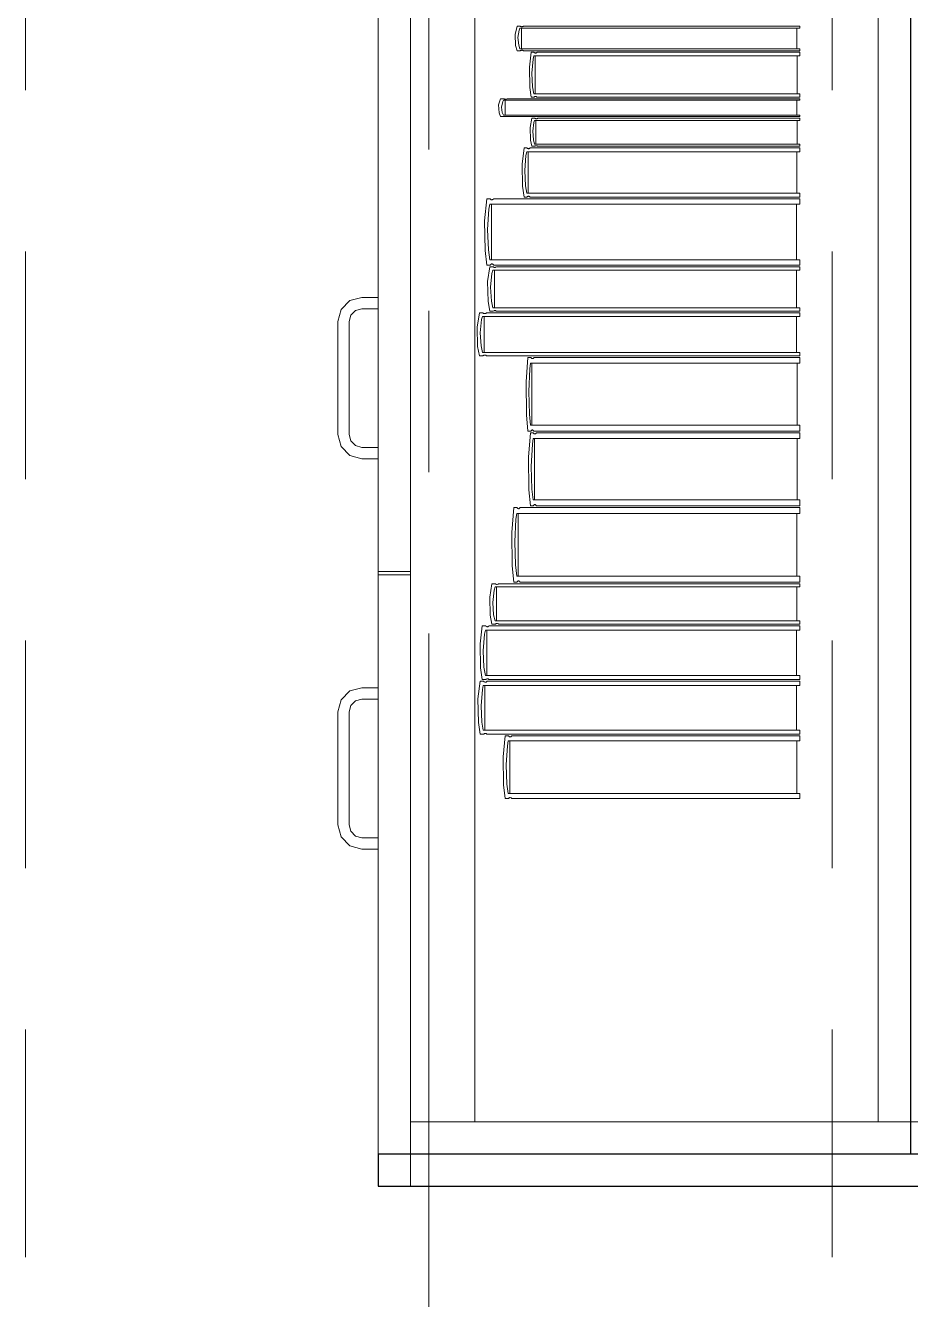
# Model space of a CAD drawing. Header units: inches. Extents: x -19 to 5698, y -728 to 92.
# Drawn here: x 293.57 to 294.119, y 12.737 to 13.527 of the extents above; entities that cross this region are included whole.
import ezdxf

# ---------------------------------------------------------------- set-up
doc = ezdxf.new("R2010")
doc.units = ezdxf.units.IN
doc.header["$MEASUREMENT"] = 0
doc.set_wipeout_variables(frame=1)
for name, pattern in [('Hidden Line', [0.195611, 0.141111, -0.0545]), ('Punto & Raya', [0.65, 0.5, -0.075, 0, -0.075]), ('Wipeout_Contour', [1, 0, -1])]:
    doc.linetypes.add(name, pattern=pattern)
for name, color, linetype in [('02 _ ARQ _ ALB _ Ejes Generales', 251, 'Continuous'), ('08 _ STR _ EXT _ 09 Vigas', 251, 'Continuous'), ('Interior - Mobiliario', 7, 'Continuous')]:
    doc.layers.add(name, color=color, linetype=linetype)

msp = doc.modelspace()

# ---------------------------------------------------------------- linework, layer by layer
at = {"layer": '08 _ STR _ EXT _ 09 Vigas', "color": 251, "linetype": 'Hidden Line', "lineweight": 13, "true_color": 0x636466}
msp.add_line((293.57005, 7.7), (293.57005, 16.9), dxfattribs=at)
at = {"layer": 'Interior - Mobiliario', "color": 175, "linetype": 'Continuous', "lineweight": 13}
for p, q in [((293.80862, 12.82729), (293.80862, 14.28729)), ((294.11862, 14.28729), (294.11862, 12.82729)), ((294.11862, 12.82729), (294.11862, 14.28729)), ((293.80862, 12.84729), (293.80862, 14.26729)), ((293.84862, 14.26729), (293.84862, 12.84729)), ((294.09862, 12.84729), (294.09862, 14.26729)), ((293.78862, 13.54729), (293.78862, 13.18829)), ((293.80862, 13.54729), (293.80862, 13.18829)), ((293.87362, 13.5213), (293.8748, 13.52635)), ((293.8748, 13.52635), (293.8767, 13.52635)), ((293.87603, 13.52399), (293.8753, 13.51935)), ((293.87655, 13.52514), (293.87603, 13.52399)), ((294.04996, 13.52514), (293.87655, 13.52514)), ((293.8767, 13.52635), (293.87685, 13.52627)), ((293.87685, 13.52627), (293.87707, 13.52618)), ((293.87707, 13.52618), (293.87732, 13.52612)), ((293.87732, 13.52612), (293.87757, 13.5261)), ((293.87743, 13.51243), (293.87743, 13.52514)), ((293.87757, 13.5261), (293.87783, 13.5261)), ((293.87783, 13.5261), (293.87809, 13.52613)), ((293.87809, 13.52613), (293.87833, 13.5262)), ((293.87833, 13.5262), (293.87855, 13.52629)), ((293.87855, 13.52629), (293.87864, 13.52635)), ((293.87864, 13.52635), (294.04996, 13.52635)), ((294.04821, 13.52514), (294.04821, 13.51243)), ((294.04996, 13.52635), (294.04996, 13.52514)), ((293.87384, 13.51454), (293.87362, 13.5213)), ((293.8748, 13.51122), (293.87384, 13.51454)), ((293.8753, 13.51935), (293.87575, 13.5147)), ((293.87575, 13.5147), (293.87655, 13.51243)), ((293.8767, 13.51122), (293.8748, 13.51122)), ((293.87655, 13.51243), (294.04996, 13.51243)), ((293.8768, 13.51128), (293.8767, 13.51122)), ((293.87702, 13.51137), (293.8768, 13.51128)), ((293.87726, 13.51144), (293.87702, 13.51137)), ((293.87752, 13.51147), (293.87726, 13.51144)), ((293.87778, 13.51147), (293.87752, 13.51147)), ((293.87803, 13.51145), (293.87778, 13.51147)), ((293.87827, 13.51139), (293.87803, 13.51145)), ((293.8785, 13.5113), (293.87827, 13.51139)), ((293.87864, 13.51122), (293.8785, 13.5113)), ((294.04996, 13.51122), (293.87864, 13.51122)), ((293.88237, 13.50092), (293.88348, 13.51022)), ((293.88348, 13.51022), (293.88529, 13.51022)), ((293.88466, 13.50588), (293.88396, 13.49733)), ((293.88515, 13.50799), (293.88466, 13.50588)), ((294.04996, 13.50799), (293.88515, 13.50799)), ((293.88529, 13.51022), (293.88543, 13.51007)), ((293.88543, 13.51007), (293.88565, 13.50991)), ((293.88565, 13.50991), (293.88588, 13.50981)), ((293.88588, 13.50981), (293.88612, 13.50976)), ((293.88598, 13.48457), (293.88598, 13.50799)), ((293.88612, 13.50976), (293.88637, 13.50976)), ((293.88637, 13.50976), (293.88661, 13.50983)), ((293.88661, 13.50983), (293.88684, 13.50994)), ((293.88684, 13.50994), (293.88704, 13.51011)), ((293.88704, 13.51011), (293.88714, 13.51022)), ((293.88714, 13.51022), (294.04996, 13.51022)), ((294.0483, 13.50799), (294.0483, 13.48457)), ((294.04996, 13.51243), (294.04996, 13.51122)), ((294.04996, 13.51022), (294.04996, 13.50799)), ((293.88257, 13.48846), (293.88237, 13.50092)), ((293.88396, 13.49733), (293.88438, 13.48875)), ((293.88348, 13.48234), (293.88257, 13.48846)), ((293.88529, 13.48234), (293.88348, 13.48234)), ((293.88438, 13.48875), (293.88515, 13.48457)), ((293.88515, 13.48457), (294.04996, 13.48457)), ((293.88539, 13.48245), (293.88529, 13.48234)), ((293.8856, 13.48262), (293.88539, 13.48245)), ((293.88583, 13.48274), (293.8856, 13.48262)), ((293.88607, 13.4828), (293.88583, 13.48274)), ((293.88631, 13.48281), (293.88607, 13.4828)), ((293.88655, 13.48276), (293.88631, 13.48281)), ((293.88679, 13.48265), (293.88655, 13.48276)), ((293.887, 13.48249), (293.88679, 13.48265)), ((293.88714, 13.48234), (293.887, 13.48249)), ((294.04996, 13.48234), (293.88714, 13.48234)), ((294.04996, 13.48457), (294.04996, 13.48234)), ((293.86332, 13.47767), (293.86456, 13.48134)), ((293.86355, 13.47274), (293.86332, 13.47767)), ((293.86456, 13.48134), (293.86658, 13.48134)), ((293.86587, 13.47963), (293.86509, 13.47625)), ((293.86509, 13.47625), (293.86556, 13.47286)), ((293.86642, 13.48046), (293.86587, 13.47963)), ((294.04996, 13.48046), (293.86642, 13.48046)), ((293.86658, 13.48134), (293.86673, 13.48128)), ((293.86673, 13.48128), (293.86697, 13.48122)), ((293.86697, 13.48122), (293.86723, 13.48118)), ((293.86723, 13.48118), (293.8675, 13.48116)), ((293.86734, 13.47121), (293.86734, 13.48046)), ((293.8675, 13.48116), (293.86777, 13.48116)), ((293.86777, 13.48116), (293.86804, 13.48119)), ((293.86804, 13.48119), (293.86829, 13.48123)), ((293.86829, 13.48123), (293.86853, 13.4813)), ((293.86853, 13.4813), (293.86863, 13.48134)), ((293.86863, 13.48134), (294.04996, 13.48134)), ((294.04811, 13.48046), (294.04811, 13.47121)), ((294.04996, 13.48134), (294.04996, 13.48046)), ((293.86456, 13.47033), (293.86355, 13.47274)), ((293.86658, 13.47033), (293.86456, 13.47033)), ((293.86556, 13.47286), (293.86642, 13.47121)), ((293.86642, 13.47121), (294.04996, 13.47121)), ((293.86668, 13.47037), (293.86658, 13.47033)), ((293.86692, 13.47044), (293.86668, 13.47037)), ((293.86717, 13.47048), (293.86692, 13.47044)), ((293.86744, 13.47051), (293.86717, 13.47048)), ((293.86771, 13.47051), (293.86744, 13.47051)), ((293.86798, 13.47049), (293.86771, 13.47051)), ((293.86824, 13.47045), (293.86798, 13.47049)), ((293.86848, 13.47039), (293.86824, 13.47045)), ((293.86863, 13.47033), (293.86848, 13.47039)), ((294.04996, 13.47033), (293.86863, 13.47033)), ((293.88283, 13.46354), (293.88395, 13.46933)), ((293.88395, 13.46933), (293.88575, 13.46933)), ((293.88511, 13.46662), (293.88442, 13.4613)), ((293.88561, 13.46794), (293.88511, 13.46662)), ((294.04996, 13.46794), (293.88561, 13.46794)), ((293.88575, 13.46933), (293.88589, 13.46924)), ((293.88589, 13.46924), (293.8861, 13.46914)), ((293.8861, 13.46914), (293.88633, 13.46907)), ((293.88633, 13.46907), (293.88658, 13.46904)), ((293.88644, 13.45336), (293.88644, 13.46794)), ((293.88658, 13.46904), (293.88682, 13.46904)), ((293.88682, 13.46904), (293.88706, 13.46908)), ((293.88706, 13.46908), (293.88729, 13.46916)), ((293.88729, 13.46916), (293.8875, 13.46926)), ((293.8875, 13.46926), (293.88759, 13.46933)), ((293.88759, 13.46933), (294.04996, 13.46933)), ((294.0483, 13.46794), (294.0483, 13.45336)), ((294.04996, 13.47121), (294.04996, 13.47033)), ((294.04996, 13.46933), (294.04996, 13.46794)), ((293.88304, 13.45577), (293.88283, 13.46354)), ((293.88442, 13.4613), (293.88484, 13.45596)), ((293.87793, 13.44079), (293.87907, 13.45097)), ((293.87907, 13.45097), (293.88093, 13.45097)), ((293.88093, 13.45097), (293.88107, 13.4508)), ((293.88107, 13.4508), (293.88129, 13.45063)), ((293.88129, 13.45063), (293.88153, 13.45051)), ((293.88153, 13.45051), (293.88178, 13.45046)), ((293.88178, 13.45046), (293.88203, 13.45046)), ((293.88203, 13.45046), (293.88228, 13.45053)), ((293.88228, 13.45053), (293.88251, 13.45066)), ((293.88251, 13.45066), (293.88273, 13.45085)), ((293.88273, 13.45085), (293.88282, 13.45097)), ((293.88282, 13.45097), (294.04996, 13.45097)), ((293.88395, 13.45197), (293.88304, 13.45577)), ((293.88575, 13.45197), (293.88395, 13.45197)), ((293.88484, 13.45596), (293.88561, 13.45336)), ((293.88561, 13.45336), (294.04996, 13.45336)), ((293.88584, 13.45203), (293.88575, 13.45197)), ((293.88605, 13.45214), (293.88584, 13.45203)), ((293.88628, 13.45221), (293.88605, 13.45214)), ((293.88652, 13.45225), (293.88628, 13.45221)), ((293.88677, 13.45226), (293.88652, 13.45225)), ((293.88701, 13.45223), (293.88677, 13.45226)), ((293.88724, 13.45216), (293.88701, 13.45223)), ((293.88745, 13.45206), (293.88724, 13.45216)), ((293.88759, 13.45197), (293.88745, 13.45206)), ((294.04996, 13.45197), (293.88759, 13.45197)), ((294.04996, 13.45336), (294.04996, 13.45197)), ((294.04996, 13.45097), (294.04996, 13.44853)), ((293.88028, 13.44621), (293.87956, 13.43686)), ((293.88078, 13.44853), (293.88028, 13.44621)), ((294.04996, 13.44853), (293.88078, 13.44853)), ((293.88164, 13.4229), (293.88164, 13.44853)), ((294.04826, 13.44853), (294.04826, 13.4229)), ((293.87814, 13.42715), (293.87793, 13.44079)), ((293.87956, 13.43686), (293.88, 13.42747)), ((293.87907, 13.42046), (293.87814, 13.42715)), ((293.88, 13.42747), (293.88078, 13.4229)), ((293.85466, 13.40574), (293.85597, 13.41946)), ((293.85597, 13.41946), (293.85807, 13.41946)), ((293.85807, 13.41946), (293.85823, 13.41924)), ((293.85823, 13.41924), (293.85848, 13.419)), ((293.85848, 13.419), (293.85876, 13.41885)), ((293.85876, 13.41885), (293.85904, 13.41877)), ((293.85932, 13.41878), (293.8596, 13.41887)), ((293.8596, 13.41887), (293.85987, 13.41905)), ((293.85987, 13.41905), (293.86012, 13.4193)), ((293.86012, 13.4193), (293.86022, 13.41946)), ((293.86022, 13.41946), (294.04996, 13.41946)), ((293.88093, 13.42046), (293.87907, 13.42046)), ((293.88078, 13.4229), (294.04996, 13.4229)), ((293.88103, 13.42058), (293.88093, 13.42046)), ((293.88124, 13.42076), (293.88103, 13.42058)), ((293.88148, 13.42089), (293.88124, 13.42076)), ((293.88172, 13.42096), (293.88148, 13.42089)), ((293.88198, 13.42097), (293.88172, 13.42096)), ((293.88222, 13.42091), (293.88198, 13.42097)), ((293.88246, 13.4208), (293.88222, 13.42091)), ((293.88268, 13.42062), (293.88246, 13.4208)), ((293.88282, 13.42046), (293.88268, 13.42062)), ((294.04996, 13.42046), (293.88282, 13.42046)), ((294.04996, 13.4229), (294.04996, 13.42046)), ((294.04996, 13.41946), (294.04996, 13.41617)), ((293.85733, 13.41305), (293.85652, 13.40044)), ((293.85791, 13.41617), (293.85733, 13.41305)), ((294.04996, 13.41617), (293.85791, 13.41617)), ((293.85888, 13.38161), (293.85888, 13.41617)), ((293.85904, 13.41877), (293.85932, 13.41878)), ((294.04802, 13.41617), (294.04802, 13.38161)), ((293.8549, 13.38735), (293.85466, 13.40574)), ((293.85652, 13.40044), (293.85701, 13.38777)), ((293.85597, 13.37832), (293.8549, 13.38735)), ((293.85701, 13.38777), (293.85791, 13.38161)), ((293.85791, 13.38161), (294.04996, 13.38161)), ((294.04996, 13.38161), (294.04996, 13.37832)), ((293.85807, 13.37832), (293.85597, 13.37832)), ((293.85652, 13.3681), (293.85781, 13.37732)), ((293.85781, 13.37732), (293.8599, 13.37732)), ((293.85818, 13.37848), (293.85807, 13.37832)), ((293.85843, 13.37873), (293.85818, 13.37848)), ((293.85916, 13.37301), (293.85836, 13.36453)), ((293.85869, 13.37891), (293.85843, 13.37873)), ((293.85897, 13.379), (293.85869, 13.37891)), ((293.85926, 13.37901), (293.85897, 13.379)), ((293.85973, 13.37511), (293.85916, 13.37301)), ((293.85954, 13.37894), (293.85926, 13.37901)), ((293.85981, 13.37878), (293.85954, 13.37894)), ((294.04996, 13.37511), (293.85973, 13.37511)), ((293.86006, 13.37854), (293.85981, 13.37878)), ((293.8599, 13.37732), (293.86005, 13.37718)), ((293.86005, 13.37718), (293.8603, 13.37702)), ((293.86022, 13.37832), (293.86006, 13.37854)), ((294.04996, 13.37832), (293.86022, 13.37832)), ((293.8603, 13.37702), (293.86057, 13.37691)), ((293.86057, 13.37691), (293.86085, 13.37686)), ((293.86069, 13.35187), (293.86069, 13.37511)), ((293.86085, 13.37686), (293.86113, 13.37687)), ((293.86113, 13.37687), (293.86141, 13.37693)), ((293.86141, 13.37693), (293.86168, 13.37705)), ((293.86168, 13.37705), (293.86192, 13.37722)), ((293.86192, 13.37722), (293.86202, 13.37732)), ((293.86202, 13.37732), (294.04996, 13.37732)), ((294.04804, 13.37511), (294.04804, 13.35187)), ((294.04996, 13.37732), (294.04996, 13.37511)), ((293.85676, 13.35572), (293.85652, 13.3681)), ((293.85836, 13.36453), (293.85885, 13.35601)), ((293.76563, 13.35079), (293.77112, 13.35628)), ((293.77112, 13.35628), (293.77862, 13.35829)), ((293.77862, 13.35829), (293.78862, 13.35829)), ((293.78862, 13.35829), (293.78862, 13.35129)), ((293.85781, 13.34965), (293.85676, 13.35572)), ((293.85885, 13.35601), (293.85973, 13.35187)), ((293.76362, 13.34329), (293.76563, 13.35079)), ((293.77462, 13.35022), (293.77169, 13.34729)), ((293.77862, 13.35129), (293.77462, 13.35022)), ((293.78862, 13.35129), (293.77862, 13.35129)), ((293.85006, 13.33979), (293.85139, 13.34865)), ((293.85139, 13.34865), (293.85355, 13.34865)), ((293.85355, 13.34865), (293.85371, 13.34851)), ((293.85371, 13.34851), (293.85397, 13.34836)), ((293.85397, 13.34836), (293.85425, 13.34826)), ((293.85425, 13.34826), (293.85453, 13.34821)), ((293.85453, 13.34821), (293.85483, 13.34822)), ((293.85483, 13.34822), (293.85511, 13.34828)), ((293.85511, 13.34828), (293.85539, 13.34839)), ((293.85539, 13.34839), (293.85564, 13.34855)), ((293.85564, 13.34855), (293.85575, 13.34865)), ((293.85575, 13.34865), (294.04996, 13.34865)), ((293.8599, 13.34965), (293.85781, 13.34965)), ((293.85973, 13.35187), (294.04996, 13.35187)), ((293.86, 13.34976), (293.8599, 13.34965)), ((293.86025, 13.34993), (293.86, 13.34976)), ((293.86051, 13.35005), (293.86025, 13.34993)), ((293.86079, 13.35011), (293.86051, 13.35005)), ((293.86107, 13.35012), (293.86079, 13.35011)), ((293.86135, 13.35007), (293.86107, 13.35012)), ((293.86162, 13.34996), (293.86135, 13.35007)), ((293.86187, 13.3498), (293.86162, 13.34996)), ((293.86202, 13.34965), (293.86187, 13.3498)), ((294.04996, 13.34965), (293.86202, 13.34965)), ((294.04996, 13.35187), (294.04996, 13.34965)), ((294.04996, 13.34865), (294.04996, 13.34653)), ((293.76362, 13.27329), (293.76362, 13.34329)), ((293.77169, 13.34729), (293.77062, 13.34329)), ((293.77062, 13.34329), (293.77062, 13.27329)), ((293.85279, 13.34451), (293.85196, 13.33637)), ((293.85338, 13.34653), (293.85279, 13.34451)), ((294.04996, 13.34653), (293.85338, 13.34653)), ((293.85437, 13.32421), (293.85437, 13.34653)), ((294.04798, 13.34653), (294.04798, 13.32421)), ((293.8503, 13.32791), (293.85006, 13.33979)), ((293.85196, 13.33637), (293.85246, 13.32819)), ((293.85139, 13.32208), (293.8503, 13.32791)), ((293.85246, 13.32819), (293.85338, 13.32421)), ((293.85338, 13.32421), (294.04996, 13.32421)), ((294.04996, 13.32421), (294.04996, 13.32208)), ((293.85355, 13.32208), (293.85139, 13.32208)), ((293.85366, 13.32219), (293.85355, 13.32208)), ((293.85391, 13.32235), (293.85366, 13.32219)), ((293.85418, 13.32246), (293.85391, 13.32235)), ((293.85447, 13.32252), (293.85418, 13.32246)), ((293.85476, 13.32253), (293.85447, 13.32252)), ((293.85505, 13.32248), (293.85476, 13.32253)), ((293.85533, 13.32238), (293.85505, 13.32248)), ((293.85558, 13.32223), (293.85533, 13.32238)), ((293.85575, 13.32208), (293.85558, 13.32223)), ((294.04996, 13.32208), (293.85575, 13.32208)), ((293.88034, 13.30584), (293.88147, 13.32108)), ((293.88147, 13.32108), (293.88331, 13.32108)), ((293.88316, 13.31743), (293.88266, 13.31396)), ((294.04996, 13.31743), (293.88316, 13.31743)), ((293.88331, 13.32108), (293.88344, 13.32084)), ((293.88344, 13.32084), (293.88366, 13.32058)), ((293.88366, 13.32058), (293.8839, 13.3204)), ((293.8839, 13.3204), (293.88414, 13.32032)), ((293.884, 13.27902), (293.884, 13.31743)), ((293.88414, 13.32032), (293.88439, 13.32033)), ((293.88439, 13.32033), (293.88463, 13.32044)), ((293.88463, 13.32044), (293.88487, 13.32063)), ((293.88487, 13.32063), (293.88508, 13.32091)), ((293.88508, 13.32091), (293.88517, 13.32108)), ((293.88517, 13.32108), (294.04996, 13.32108)), ((294.04828, 13.31743), (294.04828, 13.27902)), ((294.04996, 13.32108), (294.04996, 13.31743)), ((293.88266, 13.31396), (293.88196, 13.29994)), ((293.88055, 13.28539), (293.88034, 13.30584)), ((293.88196, 13.29994), (293.88238, 13.28586)), ((293.88147, 13.27536), (293.88055, 13.28539)), ((293.88238, 13.28586), (293.88316, 13.27902)), ((293.88316, 13.27902), (294.04996, 13.27902)), ((294.04996, 13.27902), (294.04996, 13.27536)), ((293.76563, 13.26579), (293.76362, 13.27329)), ((293.77062, 13.27329), (293.77169, 13.26929)), ((293.77169, 13.26929), (293.77462, 13.26637)), ((293.88331, 13.27536), (293.88147, 13.27536)), ((293.88192, 13.25926), (293.88304, 13.27436)), ((293.88304, 13.27436), (293.88486, 13.27436)), ((293.8834, 13.27553), (293.88331, 13.27536)), ((293.88361, 13.27581), (293.8834, 13.27553)), ((293.88384, 13.27601), (293.88361, 13.27581)), ((293.88409, 13.27611), (293.88384, 13.27601)), ((293.88434, 13.27612), (293.88409, 13.27611)), ((293.88471, 13.27073), (293.88422, 13.2673)), ((293.88458, 13.27604), (293.88434, 13.27612)), ((293.88482, 13.27586), (293.88458, 13.27604)), ((294.04996, 13.27073), (293.88471, 13.27073)), ((293.88503, 13.2756), (293.88482, 13.27586)), ((293.88486, 13.27436), (293.88499, 13.27411)), ((293.88499, 13.27411), (293.88521, 13.27386)), ((293.88517, 13.27536), (293.88503, 13.2756)), ((294.04996, 13.27536), (293.88517, 13.27536)), ((293.88521, 13.27386), (293.88544, 13.27368)), ((293.88544, 13.27368), (293.88569, 13.2736)), ((293.88555, 13.2327), (293.88555, 13.27073)), ((293.88569, 13.2736), (293.88593, 13.27361)), ((293.88593, 13.27361), (293.88617, 13.27371)), ((293.88617, 13.27371), (293.8864, 13.27391)), ((293.8864, 13.27391), (293.88661, 13.27418)), ((293.88661, 13.27418), (293.88671, 13.27436)), ((293.88671, 13.27436), (294.04996, 13.27436)), ((294.0483, 13.27073), (294.0483, 13.2327)), ((294.04996, 13.27436), (294.04996, 13.27073)), ((293.77112, 13.2603), (293.76563, 13.26579)), ((293.77462, 13.26637), (293.77862, 13.26529)), ((293.77862, 13.26529), (293.78862, 13.26529)), ((293.78862, 13.26529), (293.78862, 13.25829)), ((293.88422, 13.2673), (293.88352, 13.25342)), ((293.77862, 13.25829), (293.77112, 13.2603)), ((293.78862, 13.25829), (293.77862, 13.25829)), ((293.88213, 13.239), (293.88192, 13.25926)), ((293.88352, 13.25342), (293.88395, 13.23948)), ((293.88304, 13.22907), (293.88213, 13.239)), ((293.88395, 13.23948), (293.88471, 13.2327)), ((293.88471, 13.2327), (294.04996, 13.2327)), ((293.88516, 13.22952), (293.88495, 13.22925)), ((293.88539, 13.22972), (293.88516, 13.22952)), ((293.88563, 13.22982), (293.88539, 13.22972)), ((293.88588, 13.22983), (293.88563, 13.22982)), ((293.88612, 13.22975), (293.88588, 13.22983)), ((293.88635, 13.22957), (293.88612, 13.22975)), ((293.88657, 13.22932), (293.88635, 13.22957)), ((293.88671, 13.22907), (293.88657, 13.22932)), ((294.04996, 13.2327), (294.04996, 13.22907)), ((293.87158, 13.21263), (293.87277, 13.22807)), ((293.87277, 13.22807), (293.8747, 13.22807)), ((293.87454, 13.22437), (293.87402, 13.22086)), ((294.04996, 13.22437), (293.87454, 13.22437)), ((293.8747, 13.22807), (293.87484, 13.22782)), ((293.87484, 13.22782), (293.87507, 13.22756)), ((293.87507, 13.22756), (293.87532, 13.22738)), ((293.87532, 13.22738), (293.87558, 13.2273)), ((293.87543, 13.18547), (293.87543, 13.22437)), ((293.87558, 13.2273), (293.87584, 13.22731)), ((293.87584, 13.22731), (293.87609, 13.22742)), ((293.87609, 13.22742), (293.87634, 13.22761)), ((293.87634, 13.22761), (293.87656, 13.22789)), ((293.87656, 13.22789), (293.87666, 13.22807)), ((293.87666, 13.22807), (294.04996, 13.22807)), ((293.88486, 13.22907), (293.88304, 13.22907)), ((293.88495, 13.22925), (293.88486, 13.22907)), ((294.04996, 13.22907), (293.88671, 13.22907)), ((294.04819, 13.22437), (294.04819, 13.18547)), ((294.04996, 13.22807), (294.04996, 13.22437)), ((293.87402, 13.22086), (293.87328, 13.20666)), ((293.8718, 13.19192), (293.87158, 13.21263)), ((293.87328, 13.20666), (293.87373, 13.1924)), ((293.87277, 13.18176), (293.8718, 13.19192)), ((293.87373, 13.1924), (293.87454, 13.18547)), ((293.78862, 13.18829), (293.80862, 13.18829)), ((293.78862, 13.18629), (293.80862, 13.18629)), ((293.87454, 13.18547), (294.04996, 13.18547)), ((293.8748, 13.18194), (293.8747, 13.18176)), ((293.87502, 13.18223), (293.8748, 13.18194)), ((293.87526, 13.18242), (293.87502, 13.18223)), ((293.87552, 13.18253), (293.87526, 13.18242)), ((293.87578, 13.18254), (293.87552, 13.18253)), ((293.87604, 13.18245), (293.87578, 13.18254)), ((293.87629, 13.18228), (293.87604, 13.18245)), ((293.87651, 13.18201), (293.87629, 13.18228)), ((293.87666, 13.18176), (293.87651, 13.18201)), ((294.04996, 13.18547), (294.04996, 13.18176)), ((293.85793, 13.17241), (293.85921, 13.18076)), ((293.85921, 13.18076), (293.86128, 13.18076)), ((293.86055, 13.17686), (293.85975, 13.16918)), ((293.86111, 13.17876), (293.86055, 13.17686)), ((294.04996, 13.17876), (293.86111, 13.17876)), ((293.86128, 13.18076), (293.86144, 13.18063)), ((293.86144, 13.18063), (293.86168, 13.18049)), ((293.86168, 13.18049), (293.86195, 13.18039)), ((293.86195, 13.18039), (293.86223, 13.18035)), ((293.86207, 13.15771), (293.86207, 13.17876)), ((293.86223, 13.18035), (293.86251, 13.18035)), ((293.86251, 13.18035), (293.86278, 13.18041)), ((293.86278, 13.18041), (293.86305, 13.18051)), ((293.86305, 13.18051), (293.86329, 13.18067)), ((293.86329, 13.18067), (293.86339, 13.18076)), ((293.86339, 13.18076), (294.04996, 13.18076)), ((293.8747, 13.18176), (293.87277, 13.18176)), ((294.04996, 13.18176), (293.87666, 13.18176)), ((294.04806, 13.17876), (294.04806, 13.15771)), ((294.04996, 13.18076), (294.04996, 13.17876)), ((293.85816, 13.1612), (293.85793, 13.17241)), ((293.85975, 13.16918), (293.86024, 13.16146)), ((293.85921, 13.15571), (293.85816, 13.1612)), ((293.86024, 13.16146), (293.86111, 13.15771)), ((293.85184, 13.14357), (293.85316, 13.15471)), ((293.85316, 13.15471), (293.8553, 13.15471)), ((293.85513, 13.15203), (293.85455, 13.1495)), ((294.04996, 13.15203), (293.85513, 13.15203)), ((293.8553, 13.15471), (293.85546, 13.15453)), ((293.85546, 13.15453), (293.85572, 13.15434)), ((293.85572, 13.15434), (293.85599, 13.15421)), ((293.85599, 13.15421), (293.85628, 13.15415)), ((293.85611, 13.12398), (293.85611, 13.15203)), ((293.85628, 13.15415), (293.85657, 13.15415)), ((293.85657, 13.15415), (293.85685, 13.15423)), ((293.85685, 13.15423), (293.85712, 13.15437)), ((293.85712, 13.15437), (293.85737, 13.15458)), ((293.85737, 13.15458), (293.85748, 13.15471)), ((293.85748, 13.15471), (294.04996, 13.15471)), ((293.86128, 13.15571), (293.85921, 13.15571)), ((293.86111, 13.15771), (294.04996, 13.15771)), ((293.86139, 13.1558), (293.86128, 13.15571)), ((293.86163, 13.15595), (293.86139, 13.1558)), ((293.86189, 13.15606), (293.86163, 13.15595)), ((293.86216, 13.15612), (293.86189, 13.15606)), ((293.86245, 13.15612), (293.86216, 13.15612)), ((293.86272, 13.15608), (293.86245, 13.15612)), ((293.86299, 13.15598), (293.86272, 13.15608)), ((293.86324, 13.15584), (293.86299, 13.15598)), ((293.86339, 13.15571), (293.86324, 13.15584)), ((294.04996, 13.15571), (293.86339, 13.15571)), ((294.048, 13.15203), (294.048, 13.12398)), ((294.04996, 13.15771), (294.04996, 13.15571)), ((294.04996, 13.15471), (294.04996, 13.15203)), ((293.85209, 13.12863), (293.85184, 13.14357)), ((293.85455, 13.1495), (293.85373, 13.13926)), ((293.85373, 13.13926), (293.85423, 13.12898)), ((293.85316, 13.12131), (293.85209, 13.12863)), ((293.85423, 13.12898), (293.85513, 13.12398)), ((293.85052, 13.10935), (293.85185, 13.12031)), ((293.85185, 13.12031), (293.85401, 13.12031)), ((293.8553, 13.12131), (293.85316, 13.12131)), ((293.85401, 13.12031), (293.85417, 13.12013)), ((293.85417, 13.12013), (293.85443, 13.11995)), ((293.85443, 13.11995), (293.8547, 13.11982)), ((293.8547, 13.11982), (293.85499, 13.11976)), ((293.85499, 13.11976), (293.85528, 13.11977)), ((293.85513, 13.12398), (294.04996, 13.12398)), ((293.85528, 13.11977), (293.85557, 13.11984)), ((293.85541, 13.12144), (293.8553, 13.12131)), ((293.85566, 13.12164), (293.85541, 13.12144)), ((293.85557, 13.11984), (293.85584, 13.11998)), ((293.85593, 13.12178), (293.85566, 13.12164)), ((293.85584, 13.11998), (293.85609, 13.12018)), ((293.85622, 13.12186), (293.85593, 13.12178)), ((293.85609, 13.12018), (293.8562, 13.12031)), ((293.8562, 13.12031), (294.04996, 13.12031)), ((293.85651, 13.12187), (293.85622, 13.12186)), ((293.85679, 13.12181), (293.85651, 13.12187)), ((293.85707, 13.12168), (293.85679, 13.12181)), ((293.85732, 13.12149), (293.85707, 13.12168)), ((293.85748, 13.12131), (293.85732, 13.12149)), ((294.04996, 13.12131), (293.85748, 13.12131)), ((294.04996, 13.12398), (294.04996, 13.12131)), ((294.04996, 13.12031), (294.04996, 13.11768)), ((293.77112, 13.11428), (293.76563, 13.10879)), ((293.77862, 13.11629), (293.77112, 13.11428)), ((293.78862, 13.11629), (293.77862, 13.11629)), ((293.78862, 13.10929), (293.78862, 13.11629)), ((293.85325, 13.11519), (293.85242, 13.10511)), ((293.85383, 13.11768), (293.85325, 13.11519)), ((294.04996, 13.11768), (293.85383, 13.11768)), ((293.85482, 13.09007), (293.85482, 13.11768)), ((294.04798, 13.11768), (294.04798, 13.09007)), ((293.76563, 13.10879), (293.76362, 13.10129)), ((293.77062, 13.10129), (293.77169, 13.10529)), ((293.77169, 13.10529), (293.77462, 13.10822)), ((293.77462, 13.10822), (293.77862, 13.10929)), ((293.77862, 13.10929), (293.78862, 13.10929)), ((293.85077, 13.09465), (293.85052, 13.10935)), ((293.85242, 13.10511), (293.85292, 13.09499)), ((293.76362, 13.10129), (293.76362, 13.03129)), ((293.77062, 13.03129), (293.77062, 13.10129)), ((293.85292, 13.09499), (293.85383, 13.09007)), ((293.85185, 13.08744), (293.85077, 13.09465)), ((293.85401, 13.08744), (293.85185, 13.08744)), ((293.85383, 13.09007), (294.04996, 13.09007)), ((293.85412, 13.08757), (293.85401, 13.08744)), ((293.85437, 13.08777), (293.85412, 13.08757)), ((293.85464, 13.08791), (293.85437, 13.08777)), ((293.85493, 13.08798), (293.85464, 13.08791)), ((293.85522, 13.08799), (293.85493, 13.08798)), ((293.85551, 13.08793), (293.85522, 13.08799)), ((293.85578, 13.0878), (293.85551, 13.08793)), ((293.85604, 13.08762), (293.85578, 13.0878)), ((293.8562, 13.08744), (293.85604, 13.08762)), ((294.04996, 13.08744), (293.8562, 13.08744)), ((294.04996, 13.09007), (294.04996, 13.08744)), ((293.86621, 13.07348), (293.86743, 13.08644)), ((293.86743, 13.08644), (293.86942, 13.08644)), ((293.86872, 13.08038), (293.86796, 13.06846)), ((293.86926, 13.08333), (293.86872, 13.08038)), ((294.04996, 13.08333), (293.86926, 13.08333)), ((293.86942, 13.08644), (293.86957, 13.08623)), ((293.86957, 13.08623), (293.8698, 13.08601)), ((293.8698, 13.08601), (293.87006, 13.08586)), ((293.87006, 13.08586), (293.87032, 13.08579)), ((293.87017, 13.05068), (293.87017, 13.08333)), ((293.87032, 13.08579), (293.87059, 13.0858)), ((293.87059, 13.0858), (293.87086, 13.08589)), ((293.87086, 13.08589), (293.87111, 13.08605)), ((293.87111, 13.08605), (293.87134, 13.08629)), ((293.87134, 13.08629), (293.87144, 13.08644)), ((293.87144, 13.08644), (294.04996, 13.08644)), ((294.04814, 13.08333), (294.04814, 13.05068)), ((294.04996, 13.08644), (294.04996, 13.08333)), ((293.86644, 13.05609), (293.86621, 13.07348)), ((293.86796, 13.06846), (293.86842, 13.0565)), ((293.86743, 13.04757), (293.86644, 13.05609)), ((293.86842, 13.0565), (293.86926, 13.05068)), ((293.86926, 13.05068), (294.04996, 13.05068)), ((293.86952, 13.04772), (293.86942, 13.04757)), ((293.86975, 13.04796), (293.86952, 13.04772)), ((293.87, 13.04812), (293.86975, 13.04796)), ((293.87026, 13.04821), (293.87, 13.04812)), ((293.87053, 13.04822), (293.87026, 13.04821)), ((293.8708, 13.04815), (293.87053, 13.04822)), ((293.87105, 13.048), (293.8708, 13.04815)), ((293.87129, 13.04778), (293.87105, 13.048)), ((293.87144, 13.04757), (293.87129, 13.04778)), ((294.04996, 13.05068), (294.04996, 13.04757)), ((293.86942, 13.04757), (293.86743, 13.04757)), ((294.04996, 13.04757), (293.87144, 13.04757)), ((293.76362, 13.03129), (293.76563, 13.02379)), ((293.77169, 13.02729), (293.77062, 13.03129)), ((293.77462, 13.02437), (293.77169, 13.02729)), ((293.77862, 13.02329), (293.77462, 13.02437)), ((293.76563, 13.02379), (293.77112, 13.0183)), ((293.77112, 13.0183), (293.77862, 13.01629)), ((293.78862, 13.02329), (293.77862, 13.02329)), ((293.77862, 13.01629), (293.78862, 13.01629)), ((293.78862, 13.01629), (293.78862, 13.02329)), ((293.84862, 12.84729), (293.80862, 12.84729)), ((294.09862, 12.84729), (293.84862, 12.84729)), ((294.13862, 12.84729), (294.09862, 12.84729)), ((294.11862, 12.82729), (293.80862, 12.82729)), ((294.13862, 12.82729), (294.11862, 12.82729))]:
    msp.add_line(p, q, dxfattribs=at)
at = {"layer": 'Interior - Mobiliario', "color": 175, "linetype": 'Continuous', "lineweight": 30}
for p, q in [((294.11862, 14.28729), (294.11862, 12.82729)), ((294.11862, 12.82729), (294.13862, 12.82729))]:
    msp.add_line(p, q, dxfattribs=at)

# ---------------------------------------------------------------- next in the draw order: wipeouts: each hides what was drawn before it
at = {"color": 254, "linetype": 'Wipeout_Contour', "lineweight": 0, "ltscale": 9714.698025}
msp.add_wipeout([(293.78862, 12.80729), (294.13862, 12.80729), (294.13862, 12.82729), (293.78862, 12.82729)], dxfattribs=at).dxf.layer = 'Interior - Mobiliario'

# ---------------------------------------------------------------- next in the draw order: linework, layer by layer
at = {"layer": '02 _ ARQ _ ALB _ Ejes Generales', "color": 251, "linetype": 'Punto & Raya', "lineweight": 13, "true_color": 0x636466}
msp.add_line((293.82005, 3.05001), (293.82005, 44.9), dxfattribs=at)
at = {"layer": '08 _ STR _ EXT _ 09 Vigas', "color": 251, "linetype": 'Hidden Line', "lineweight": 13, "true_color": 0x636466}
msp.add_line((294.07005, 7.7), (294.07005, 16.9), dxfattribs=at)
at = {"layer": 'Interior - Mobiliario', "color": 175, "linetype": 'Continuous', "lineweight": 13}
for p, q in [((293.78862, 14.30729), (293.78862, 12.80729)), ((293.78862, 12.82729), (293.78862, 14.28729)), ((293.78862, 12.82729), (293.78862, 14.28729)), ((293.80862, 12.82729), (293.80862, 14.28729)), ((293.80862, 12.82729), (293.80862, 14.28729)), ((294.11862, 14.28729), (294.11862, 12.82729)), ((294.11862, 14.28729), (294.11862, 12.82729)), ((294.11862, 14.28729), (294.11862, 12.82729)), ((293.78862, 12.82729), (293.78862, 13.18629)), ((293.80862, 12.82729), (293.80862, 13.18629)), ((293.80862, 12.80729), (293.80862, 12.84729)), ((293.78862, 12.80729), (293.78862, 12.82729)), ((293.78862, 12.82729), (294.13862, 12.82729)), ((294.13862, 12.82729), (293.78862, 12.82729)), ((294.11862, 12.82729), (293.78862, 12.82729)), ((293.78862, 12.82729), (293.80862, 12.82729)), ((294.11862, 12.82729), (293.80862, 12.82729)), ((294.11862, 12.82729), (293.80862, 12.82729)), ((294.13862, 12.80729), (293.78862, 12.80729)), ((293.78862, 12.80729), (294.13862, 12.80729)), ((294.13862, 12.80729), (293.80862, 12.80729))]:
    msp.add_line(p, q, dxfattribs=at)
at = {"layer": 'Interior - Mobiliario', "color": 175, "linetype": 'Continuous', "lineweight": 30}
for p, q in [((293.78862, 12.82729), (294.13862, 12.82729)), ((293.78862, 12.82729), (293.78862, 12.80729)), ((293.78862, 12.80729), (294.13862, 12.80729))]:
    msp.add_line(p, q, dxfattribs=at)

doc.saveas('drawing.dxf')
